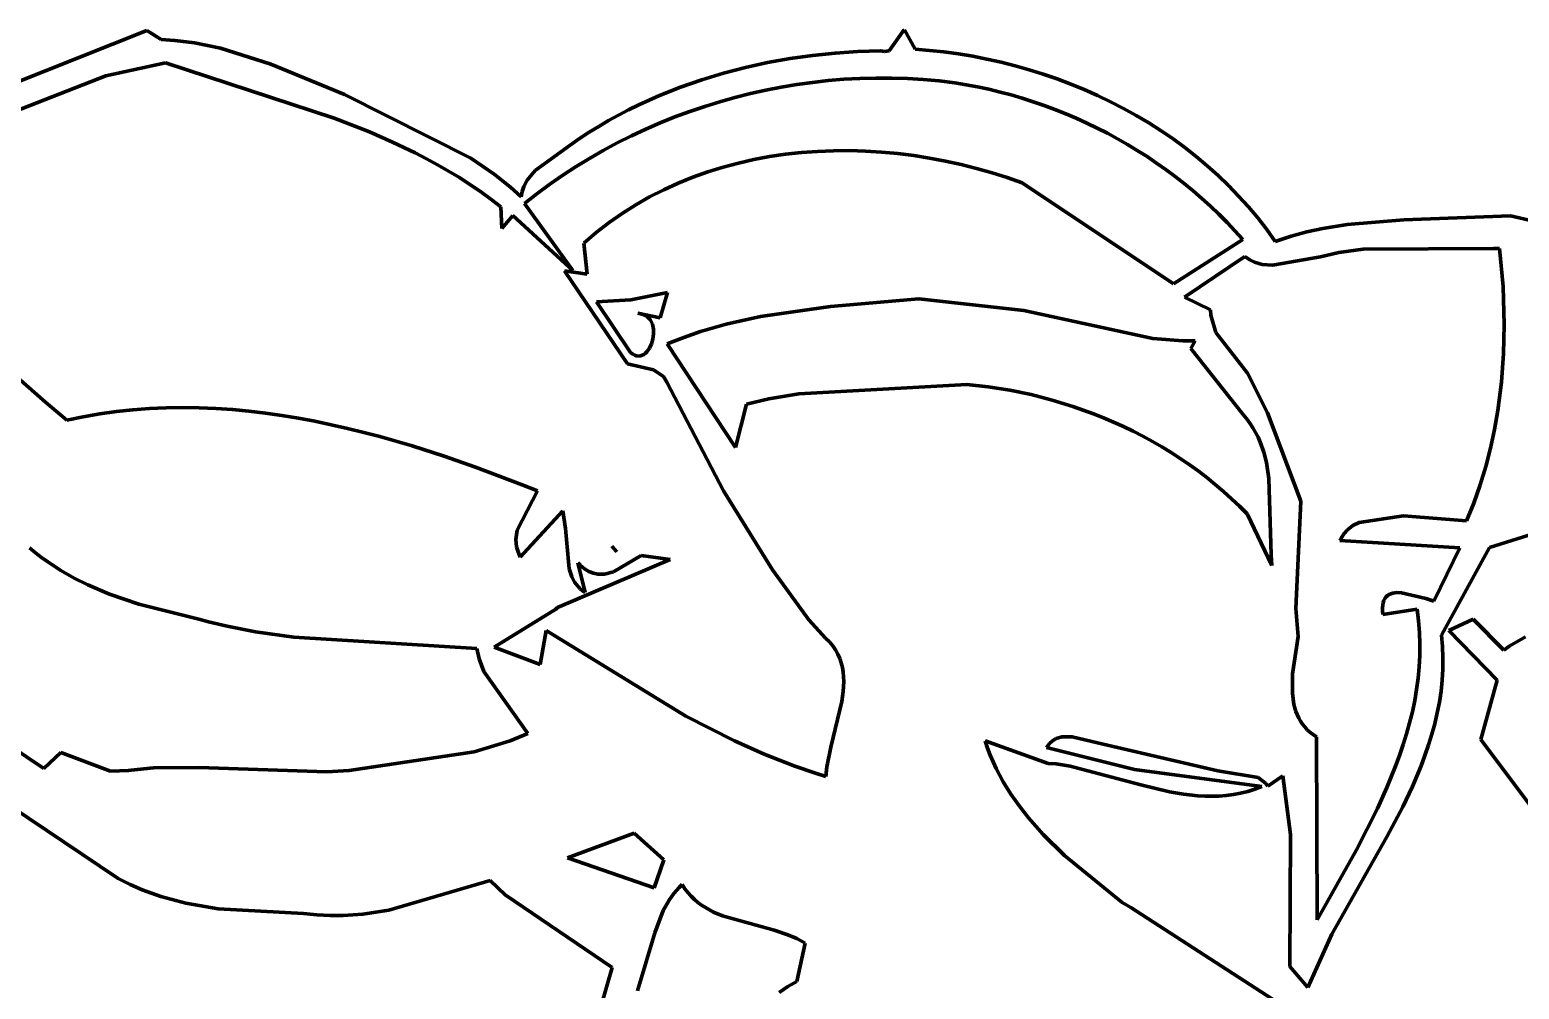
# Model space of a CAD drawing. Header units: millimetres. Extents: x 0 to 12.5, y 0 to 16.2.
# Drawn here: x 2.323 to 4.128, y 10.069 to 11.231 of the extents above; entities that cross this region are included whole.
import ezdxf

# ---------------------------------------------------------------- set-up
doc = ezdxf.new("R2010")
doc.units = ezdxf.units.MM
doc.layers.add('color#010101ff', color=7, linetype='CONTINUOUS', lineweight=100)
doc.layers.add('color#ffffffff', color=7, linetype='CONTINUOUS', lineweight=100)

msp = doc.modelspace()

# ---------------------------------------------------------------- linework, layer by layer
at = {"layer": 'color#010101ff'}
for p, q in [((2.3003, 11.165), (2.4647, 11.2302)), ((2.4647, 11.2302), (2.4822, 11.2193)), ((3.3645, 11.2059), (3.3812, 11.229)), ((3.3812, 11.229), (3.3829, 11.2312)), ((3.3829, 11.2312), (3.396, 11.2077)), ((2.4822, 11.2193), (2.4985, 11.2184)), ((2.4985, 11.2184), (2.5226, 11.2154)), ((2.5226, 11.2154), (2.554, 11.2089)), ((2.554, 11.2089), (2.6152, 11.1894)), ((3.2171, 11.1914), (3.2443, 11.1963)), ((3.2443, 11.1963), (3.2715, 11.2001)), ((3.2715, 11.2001), (3.2989, 11.2029)), ((3.2989, 11.2029), (3.3264, 11.2047)), ((3.3264, 11.2047), (3.3538, 11.2057)), ((3.3538, 11.2057), (3.359, 11.2048)), ((3.359, 11.2048), (3.3645, 11.2059)), ((3.396, 11.2077), (3.4135, 11.2063)), ((3.4135, 11.2063), (3.4309, 11.2044)), ((3.4309, 11.2044), (3.4483, 11.202)), ((3.4483, 11.202), (3.4657, 11.1991)), ((3.4657, 11.1991), (3.483, 11.1957)), ((3.483, 11.1957), (3.5002, 11.1919)), ((2.4152, 11.1755), (2.2846, 11.1246)), ((2.4874, 11.1911), (2.4152, 11.1755)), ((2.6917, 11.1241), (2.4874, 11.1911)), ((2.6152, 11.1894), (2.7045, 11.153)), ((3.1373, 11.1707), (3.1636, 11.1787)), ((3.1636, 11.1787), (3.1903, 11.1856)), ((3.1903, 11.1856), (3.2171, 11.1914)), ((3.5002, 11.1919), (3.5173, 11.1876)), ((3.5173, 11.1876), (3.5343, 11.1827)), ((3.5343, 11.1827), (3.5512, 11.1775)), ((3.5512, 11.1775), (3.5679, 11.1717)), ((3.0859, 11.1515), (3.1114, 11.1617)), ((3.1114, 11.1617), (3.1373, 11.1707)), ((3.2149, 11.1581), (3.1962, 11.154)), ((3.2337, 11.1618), (3.2149, 11.1581)), ((3.2526, 11.1649), (3.2337, 11.1618)), ((3.2716, 11.1675), (3.2526, 11.1649)), ((3.2906, 11.1696), (3.2716, 11.1675)), ((3.3097, 11.1712), (3.2906, 11.1696)), ((3.3289, 11.1722), (3.3097, 11.1712)), ((3.3481, 11.1727), (3.3289, 11.1722)), ((3.3673, 11.1727), (3.3481, 11.1727)), ((3.3865, 11.1721), (3.3673, 11.1727)), ((3.4057, 11.171), (3.3865, 11.1721)), ((3.4249, 11.1693), (3.4057, 11.171)), ((3.444, 11.1671), (3.4249, 11.1693)), ((3.4578, 11.1647), (3.444, 11.1671)), ((3.4716, 11.1621), (3.4578, 11.1647)), ((3.4853, 11.1591), (3.4716, 11.1621)), ((3.4989, 11.1558), (3.4853, 11.1591)), ((3.5679, 11.1717), (3.5845, 11.1655)), ((3.5845, 11.1655), (3.6008, 11.1588)), ((3.6008, 11.1588), (3.617, 11.1516)), ((2.7045, 11.153), (2.8573, 11.0755)), ((3.0486, 11.1342), (3.0609, 11.1402)), ((3.0609, 11.1402), (3.0859, 11.1515)), ((3.1409, 11.1384), (3.1227, 11.1323)), ((3.1592, 11.1441), (3.1409, 11.1384)), ((3.1776, 11.1493), (3.1592, 11.1441)), ((3.1962, 11.154), (3.1776, 11.1493)), ((3.5124, 11.1522), (3.4989, 11.1558)), ((3.5258, 11.1483), (3.5124, 11.1522)), ((3.5391, 11.144), (3.5258, 11.1483)), ((3.5523, 11.1395), (3.5391, 11.144)), ((3.5654, 11.1346), (3.5523, 11.1395)), ((3.617, 11.1516), (3.6329, 11.144)), ((3.6329, 11.144), (3.6486, 11.1359)), ((2.7345, 11.1074), (2.6917, 11.1241)), ((3.0125, 11.1142), (3.0244, 11.1212)), ((3.0244, 11.1212), (3.0364, 11.1278)), ((3.0364, 11.1278), (3.0486, 11.1342)), ((3.1048, 11.1256), (3.087, 11.1184)), ((3.1227, 11.1323), (3.1048, 11.1256)), ((3.5784, 11.1295), (3.5654, 11.1346)), ((3.5912, 11.124), (3.5784, 11.1295)), ((3.604, 11.1182), (3.5912, 11.124)), ((3.6486, 11.1359), (3.664, 11.1273)), ((3.664, 11.1273), (3.6791, 11.1183)), ((2.7626, 11.0951), (2.7345, 11.1074)), ((2.9892, 11.0994), (3.0007, 11.107)), ((3.0007, 11.107), (3.0125, 11.1142)), ((3.0521, 11.1027), (3.0349, 11.0941)), ((3.0694, 11.1108), (3.0521, 11.1027)), ((3.087, 11.1184), (3.0694, 11.1108)), ((3.6165, 11.1122), (3.604, 11.1182)), ((3.6289, 11.1058), (3.6165, 11.1122)), ((3.6412, 11.0992), (3.6289, 11.1058)), ((3.6791, 11.1183), (3.694, 11.1088)), ((3.694, 11.1088), (3.7085, 11.0989)), ((2.7901, 11.082), (2.7626, 11.0951)), ((2.9354, 11.0606), (2.9778, 11.0916)), ((2.9778, 11.0916), (2.9892, 11.0994)), ((3.018, 11.085), (3.0014, 11.0754)), ((3.0349, 11.0941), (3.018, 11.085)), ((3.2774, 11.0839), (3.2969, 11.0847)), ((3.2969, 11.0847), (3.3164, 11.0848)), ((3.3164, 11.0848), (3.3359, 11.0842)), ((3.3359, 11.0842), (3.3553, 11.083)), ((3.6533, 11.0923), (3.6412, 11.0992)), ((3.6652, 11.0851), (3.6533, 11.0923)), ((3.677, 11.0776), (3.6652, 11.0851)), ((3.7085, 11.0989), (3.7227, 11.0885)), ((3.7227, 11.0885), (3.7366, 11.0777)), ((2.8037, 11.075), (2.7901, 11.082)), ((2.8171, 11.0677), (2.8037, 11.075)), ((2.8304, 11.0601), (2.8171, 11.0677)), ((2.8573, 11.0755), (2.8856, 11.0564)), ((3.0014, 11.0754), (2.985, 11.0654)), ((3.1632, 11.0649), (3.1818, 11.0698)), ((3.1818, 11.0698), (3.2006, 11.074)), ((3.2006, 11.074), (3.2196, 11.0775)), ((3.2196, 11.0775), (3.2388, 11.0804)), ((3.2388, 11.0804), (3.2581, 11.0825)), ((3.2581, 11.0825), (3.2774, 11.0839)), ((3.3553, 11.083), (3.3748, 11.0812)), ((3.3748, 11.0812), (3.3942, 11.0788)), ((3.3942, 11.0788), (3.4135, 11.0758)), ((3.4135, 11.0758), (3.4326, 11.0722)), ((3.4326, 11.0722), (3.4516, 11.068)), ((3.4516, 11.068), (3.4704, 11.0632)), ((3.6886, 11.0698), (3.677, 11.0776)), ((3.7, 11.0617), (3.6886, 11.0698)), ((3.7366, 11.0777), (3.75, 11.0664)), ((3.75, 11.0664), (3.7631, 11.0547)), ((2.8435, 11.0521), (2.8304, 11.0601)), ((2.8564, 11.0439), (2.8435, 11.0521)), ((2.8856, 11.0564), (2.9057, 11.0404)), ((2.9216, 11.0412), (2.9257, 11.0492)), ((2.9257, 11.0492), (2.9354, 11.0606)), ((2.9689, 11.0549), (2.9531, 11.044)), ((2.985, 11.0654), (2.9689, 11.0549)), ((3.1088, 11.0455), (3.1267, 11.0527)), ((3.1267, 11.0527), (3.1448, 11.0592)), ((3.1448, 11.0592), (3.1632, 11.0649)), ((3.4704, 11.0632), (3.4891, 11.0579)), ((3.4891, 11.0579), (3.5074, 11.0521)), ((3.5074, 11.0521), (3.5256, 11.0457)), ((3.7112, 11.0534), (3.7, 11.0617)), ((3.7222, 11.0448), (3.7112, 11.0534)), ((3.7631, 11.0547), (3.7758, 11.0425)), ((2.8691, 11.0352), (2.8564, 11.0439)), ((2.8816, 11.0262), (2.8691, 11.0352)), ((2.9057, 11.0404), (2.9185, 11.0288)), ((2.9185, 11.0288), (2.9197, 11.0353)), ((2.9197, 11.0353), (2.9216, 11.0412)), ((2.9376, 11.0326), (2.9224, 11.0207)), ((2.9531, 11.044), (2.9376, 11.0326)), ((3.0741, 11.0288), (3.0913, 11.0375)), ((3.0913, 11.0375), (3.1088, 11.0455)), ((3.5256, 11.0457), (3.7089, 10.9233)), ((3.733, 11.0359), (3.7222, 11.0448)), ((3.7435, 11.0268), (3.733, 11.0359)), ((3.7758, 11.0425), (3.788, 11.0298)), ((2.8939, 11.0168), (2.8816, 11.0262)), ((2.895, 10.9903), (2.8939, 11.0168)), ((2.9224, 11.0207), (2.981, 10.9395)), ((3.0409, 11.0088), (3.0573, 11.0192)), ((3.0573, 11.0192), (3.0741, 11.0288)), ((3.7539, 11.0174), (3.7435, 11.0268)), ((3.764, 11.0077), (3.7539, 11.0174)), ((3.788, 11.0298), (3.7998, 11.0168)), ((3.7998, 11.0168), (3.8112, 11.0033)), ((2.9083, 11.0061), (2.895, 10.9903)), ((2.981, 10.9395), (2.9083, 11.0061)), ((3.0094, 10.9856), (3.0249, 10.9977)), ((3.0249, 10.9977), (3.0409, 11.0088)), ((3.774, 10.9978), (3.764, 11.0077)), ((3.7836, 10.9876), (3.774, 10.9978)), ((3.8112, 11.0033), (3.8221, 10.9893)), ((3.8902, 10.9905), (3.9194, 10.9953)), ((3.9194, 10.9953), (3.9884, 11.0011)), ((3.9884, 11.0011), (4.1174, 11.0059)), ((4.1174, 11.0059), (4.3706, 10.9475)), ((2.9944, 10.9728), (3.0094, 10.9856)), ((3.7089, 10.9233), (3.793, 10.9772)), ((3.793, 10.9772), (3.7836, 10.9876)), ((3.8221, 10.9893), (3.8324, 10.9749)), ((3.8324, 10.9749), (3.8515, 10.9812)), ((3.8515, 10.9812), (3.8708, 10.9863)), ((3.8708, 10.9863), (3.8902, 10.9905)), ((2.9985, 10.935), (2.9944, 10.9728)), ((3.9094, 10.9613), (3.8874, 10.9563)), ((3.9391, 10.9655), (3.9094, 10.9613)), ((4.0968, 10.9662), (3.9391, 10.9655)), ((4.1043, 10.9664), (4.0968, 10.9662)), ((4.1085, 10.9203), (4.1043, 10.9664)), ((3.7957, 10.9566), (3.7226, 10.9073)), ((3.8014, 10.9527), (3.7957, 10.9566)), ((3.8074, 10.9498), (3.8014, 10.9527)), ((3.8166, 10.947), (3.8074, 10.9498)), ((3.8292, 10.9459), (3.8166, 10.947)), ((3.8874, 10.9563), (3.8292, 10.9459)), ((3.0473, 10.8265), (2.9708, 10.9391)), ((2.9708, 10.9391), (2.9985, 10.935)), ((3.0512, 10.9041), (3.0099, 10.9016)), ((3.0958, 10.913), (3.0512, 10.9041)), ((3.0868, 10.8821), (3.0958, 10.913)), ((3.4004, 10.9051), (3.2935, 10.896)), ((3.5275, 10.8911), (3.4004, 10.9051)), ((3.7226, 10.9073), (3.7539, 10.8918)), ((4.11, 10.8739), (4.1085, 10.9203)), ((3.0099, 10.9016), (3.0511, 10.8401)), ((3.0632, 10.8872), (3.0597, 10.8877)), ((3.0597, 10.8877), (3.0868, 10.8821)), ((3.0663, 10.8864), (3.0632, 10.8872)), ((3.069, 10.8851), (3.0663, 10.8864)), ((3.2935, 10.896), (3.2086, 10.8838)), ((3.6842, 10.8573), (3.5275, 10.8911)), ((3.7539, 10.8918), (3.7545, 10.8853)), ((3.0714, 10.8835), (3.069, 10.8851)), ((3.0734, 10.8816), (3.0714, 10.8835)), ((3.0751, 10.8794), (3.0734, 10.8816)), ((3.0765, 10.877), (3.0751, 10.8794)), ((3.0776, 10.8744), (3.0765, 10.877)), ((3.0788, 10.8687), (3.0776, 10.8744)), ((3.079, 10.8627), (3.0788, 10.8687)), ((3.1668, 10.8745), (3.1359, 10.8656)), ((3.2086, 10.8838), (3.1668, 10.8745)), ((3.7545, 10.8853), (3.7604, 10.8643)), ((4.1092, 10.839), (4.11, 10.8739)), ((2.2456, 10.8647), (2.342, 10.7799)), ((3.074, 10.8456), (3.0764, 10.8508)), ((3.0764, 10.8508), (3.0781, 10.8566)), ((3.0781, 10.8566), (3.079, 10.8627)), ((3.1155, 10.8586), (3.0953, 10.8507)), ((3.0953, 10.8507), (3.1783, 10.7253)), ((3.1359, 10.8656), (3.1155, 10.8586)), ((3.7205, 10.8544), (3.6842, 10.8573)), ((3.7352, 10.8544), (3.7205, 10.8544)), ((3.7299, 10.845), (3.7352, 10.8544)), ((3.7604, 10.8643), (3.7986, 10.8154)), ((3.0511, 10.8401), (3.0536, 10.8382)), ((3.0536, 10.8382), (3.056, 10.8369)), ((3.056, 10.8369), (3.0584, 10.8362)), ((3.0584, 10.8362), (3.0607, 10.836)), ((3.0607, 10.836), (3.0629, 10.8362)), ((3.0629, 10.8362), (3.0651, 10.8369)), ((3.0651, 10.8369), (3.0671, 10.838)), ((3.0671, 10.838), (3.069, 10.8394)), ((3.069, 10.8394), (3.0708, 10.8412)), ((3.0708, 10.8412), (3.074, 10.8456)), ((3.7932, 10.7656), (3.7299, 10.845)), ((4.1067, 10.8043), (4.1092, 10.839)), ((3.0788, 10.8191), (3.0473, 10.8265)), ((3.0909, 10.811), (3.0788, 10.8191)), ((3.7986, 10.8154), (3.823, 10.767)), ((3.095, 10.8043), (3.0909, 10.811)), ((3.1638, 10.6728), (3.095, 10.8043)), ((3.2551, 10.7902), (3.4585, 10.8015)), ((3.4585, 10.8015), (3.4846, 10.7986)), ((3.4846, 10.7986), (3.5106, 10.7945)), ((4.1023, 10.7698), (4.1067, 10.8043)), ((2.342, 10.7799), (2.3677, 10.7583)), ((3.1783, 10.7253), (3.1914, 10.7777)), ((3.1914, 10.7777), (3.2186, 10.7841)), ((3.2186, 10.7841), (3.2551, 10.7902)), ((3.5106, 10.7945), (3.5364, 10.7892)), ((3.5364, 10.7892), (3.562, 10.7826)), ((3.562, 10.7826), (3.5872, 10.7749)), ((2.3677, 10.7583), (2.3877, 10.7625)), ((2.3877, 10.7625), (2.4077, 10.766)), ((2.4077, 10.766), (2.4278, 10.7688)), ((2.4278, 10.7688), (2.4478, 10.7709)), ((2.4478, 10.7709), (2.4679, 10.7724)), ((2.4679, 10.7724), (2.488, 10.7733)), ((2.488, 10.7733), (2.5081, 10.7736)), ((2.5081, 10.7736), (2.5282, 10.7733)), ((2.5282, 10.7733), (2.5483, 10.7724)), ((2.5483, 10.7724), (2.5684, 10.771)), ((2.5684, 10.771), (2.5884, 10.7692)), ((2.5884, 10.7692), (2.6084, 10.7668)), ((2.6084, 10.7668), (2.6284, 10.7639)), ((2.6284, 10.7639), (2.6484, 10.7607)), ((2.6484, 10.7607), (2.6683, 10.7569)), ((3.5872, 10.7749), (3.612, 10.766)), ((3.612, 10.766), (3.6243, 10.7612)), ((3.6243, 10.7612), (3.6364, 10.756)), ((3.7976, 10.7602), (3.7932, 10.7656)), ((3.8017, 10.7547), (3.7976, 10.7602)), ((3.823, 10.767), (3.8633, 10.66)), ((4.0983, 10.747), (4.1023, 10.7698)), ((2.6683, 10.7569), (2.6881, 10.7528)), ((2.6881, 10.7528), (2.7079, 10.7483)), ((2.7079, 10.7483), (2.7276, 10.7435)), ((2.7276, 10.7435), (2.7472, 10.7383)), ((3.6364, 10.756), (3.6484, 10.7505)), ((3.6484, 10.7505), (3.6603, 10.7448)), ((3.6603, 10.7448), (3.672, 10.7388)), ((3.8053, 10.749), (3.8017, 10.7547)), ((3.8086, 10.7433), (3.8053, 10.749)), ((3.8115, 10.7375), (3.8086, 10.7433)), ((4.0934, 10.7244), (4.0983, 10.747)), ((2.7472, 10.7383), (2.7863, 10.727)), ((2.7863, 10.727), (2.825, 10.7146)), ((3.672, 10.7388), (3.6836, 10.7324)), ((3.6836, 10.7324), (3.695, 10.7259)), ((3.695, 10.7259), (3.7062, 10.719)), ((3.8141, 10.7315), (3.8115, 10.7375)), ((3.8184, 10.7194), (3.8141, 10.7315)), ((4.0875, 10.702), (4.0934, 10.7244)), ((2.825, 10.7146), (2.8632, 10.7013)), ((3.7062, 10.719), (3.7173, 10.7118)), ((3.7173, 10.7118), (3.7281, 10.7044)), ((3.8216, 10.7069), (3.8184, 10.7194)), ((3.8247, 10.6877), (3.8216, 10.7069)), ((2.8632, 10.7013), (2.9198, 10.6799)), ((3.7281, 10.7044), (3.7388, 10.6967)), ((3.7388, 10.6967), (3.7493, 10.6887)), ((3.7493, 10.6887), (3.7596, 10.6804)), ((3.8273, 10.5952), (3.8247, 10.6877)), ((4.0808, 10.6798), (4.0875, 10.702)), ((2.9383, 10.6726), (2.9135, 10.625)), ((2.9198, 10.6799), (2.9383, 10.6726)), ((3.2231, 10.5771), (3.1638, 10.6728)), ((3.7596, 10.6804), (3.7696, 10.6719)), ((3.7696, 10.6719), (3.7795, 10.6631)), ((4.073, 10.6579), (4.0808, 10.6798)), ((3.7795, 10.6631), (3.789, 10.6541)), ((3.789, 10.6541), (3.7984, 10.6447)), ((3.8633, 10.66), (3.8572, 10.5301)), ((4.0642, 10.6364), (4.073, 10.6579)), ((4.248, 10.6525), (4.0922, 10.6042)), ((2.9171, 10.5924), (2.9691, 10.6483)), ((2.9691, 10.6483), (2.9723, 10.627)), ((3.7984, 10.6447), (3.8281, 10.5822)), ((3.9266, 10.6305), (3.9343, 10.6343)), ((3.9343, 10.6343), (3.9878, 10.6422)), ((3.9878, 10.6422), (4.0642, 10.6364)), ((2.9135, 10.625), (2.9121, 10.6136)), ((2.9723, 10.627), (2.9765, 10.5783)), ((3.9108, 10.6123), (3.9123, 10.6154)), ((3.9123, 10.6154), (3.9158, 10.6208)), ((3.9158, 10.6208), (3.9198, 10.6253)), ((3.9198, 10.6253), (3.9266, 10.6305)), ((2.3298, 10.5977), (2.3227, 10.6037)), ((2.3372, 10.592), (2.3298, 10.5977)), ((2.9121, 10.6136), (2.9129, 10.6047)), ((2.9129, 10.6047), (2.9146, 10.5986)), ((2.9146, 10.5986), (2.9171, 10.5924)), ((3.0282, 10.6058), (3.0343, 10.5988)), ((3.0305, 10.6031), (3.0282, 10.6058)), ((3.0343, 10.5988), (3.0305, 10.6031)), ((4.056, 10.6037), (3.9108, 10.6123)), ((4.0247, 10.5391), (4.056, 10.6037)), ((4.0922, 10.6042), (4.034, 10.4978)), ((2.3447, 10.5865), (2.3372, 10.592)), ((2.3603, 10.5763), (2.3447, 10.5865)), ((3.099, 10.5894), (2.9624, 10.5315)), ((2.996, 10.5494), (2.9872, 10.5854)), ((2.9872, 10.5854), (2.9899, 10.5826)), ((2.9899, 10.5826), (2.9926, 10.5802)), ((2.9926, 10.5802), (2.9952, 10.5781)), ((3.0304, 10.5745), (3.0639, 10.5945)), ((3.0639, 10.5945), (3.099, 10.5894)), ((3.8281, 10.5822), (3.8273, 10.5952)), ((2.3765, 10.567), (2.3603, 10.5763)), ((2.3933, 10.5587), (2.3765, 10.567)), ((2.9765, 10.5783), (2.98, 10.5683)), ((2.98, 10.5683), (2.9832, 10.5621)), ((2.9832, 10.5621), (2.9875, 10.5566)), ((2.9952, 10.5781), (3.0006, 10.5749)), ((3.0006, 10.5749), (3.0061, 10.5728)), ((3.0061, 10.5728), (3.0115, 10.5717)), ((3.0115, 10.5717), (3.0196, 10.5718)), ((3.0196, 10.5718), (3.0304, 10.5745)), ((3.267, 10.5164), (3.2231, 10.5771)), ((2.4193, 10.5476), (2.3933, 10.5587)), ((2.455, 10.5353), (2.4193, 10.5476)), ((2.9875, 10.5566), (2.99, 10.554)), ((2.99, 10.554), (2.9929, 10.5516)), ((2.9929, 10.5516), (2.996, 10.5494)), ((3.9654, 10.5422), (3.9668, 10.5441)), ((3.9668, 10.5441), (3.9685, 10.5457)), ((3.9685, 10.5457), (3.9704, 10.547)), ((3.9704, 10.547), (3.9725, 10.5479)), ((3.9725, 10.5479), (3.9748, 10.5487)), ((3.9748, 10.5487), (3.9798, 10.5494)), ((3.9798, 10.5494), (3.9853, 10.5493)), ((3.9853, 10.5493), (4.0149, 10.5422)), ((2.5279, 10.5173), (2.455, 10.5353)), ((2.9603, 10.5295), (2.8859, 10.4831)), ((2.9624, 10.5315), (2.9603, 10.5295)), ((3.8572, 10.5301), (3.8602, 10.4962)), ((3.9624, 10.5308), (3.9627, 10.5343)), ((3.9624, 10.527), (3.9624, 10.5308)), ((3.9628, 10.5227), (3.9624, 10.527)), ((3.9627, 10.5343), (3.9633, 10.5373)), ((4.0043, 10.5294), (3.9628, 10.5227)), ((3.9633, 10.5373), (3.9642, 10.5399)), ((3.9642, 10.5399), (3.9654, 10.5422)), ((4.0061, 10.5152), (4.0043, 10.5294)), ((4.0149, 10.5422), (4.0247, 10.5391)), ((2.5393, 10.5141), (2.5279, 10.5173)), ((2.562, 10.5086), (2.5393, 10.5141)), ((2.5964, 10.5018), (2.562, 10.5086)), ((3.2874, 10.4943), (3.267, 10.5164)), ((4.0072, 10.5011), (4.0061, 10.5152)), ((4.0428, 10.5036), (4.0723, 10.5174)), ((4.0723, 10.5174), (4.1093, 10.4797)), ((2.6427, 10.4952), (2.5964, 10.5018)), ((2.8646, 10.4818), (2.6427, 10.4952)), ((2.9413, 10.4622), (2.9486, 10.5035)), ((2.9486, 10.5035), (3.1179, 10.3997)), ((3.292, 10.4897), (3.2874, 10.4943)), ((3.296, 10.4849), (3.292, 10.4897)), ((3.8602, 10.4962), (3.8535, 10.4509)), ((4.0077, 10.4871), (4.0072, 10.5011)), ((4.034, 10.4978), (4.0352, 10.4839)), ((4.1012, 10.4433), (4.0428, 10.5036)), ((4.1167, 10.4849), (4.1359, 10.4957)), ((2.8674, 10.4692), (2.8646, 10.4818)), ((2.8859, 10.4831), (2.9413, 10.4622)), ((3.2994, 10.4799), (3.296, 10.4849)), ((3.3023, 10.4748), (3.2994, 10.4799)), ((3.3046, 10.4695), (3.3023, 10.4748)), ((4.0068, 10.4594), (4.0075, 10.4732)), ((4.0075, 10.4732), (4.0077, 10.4871)), ((4.0352, 10.4839), (4.0357, 10.4702)), ((4.1093, 10.4797), (4.1167, 10.4849)), ((2.8731, 10.4536), (2.8674, 10.4692)), ((2.9264, 10.3786), (2.8731, 10.4536)), ((3.3064, 10.4641), (3.3046, 10.4695)), ((3.3078, 10.4586), (3.3064, 10.4641)), ((3.3087, 10.453), (3.3078, 10.4586)), ((3.3092, 10.4473), (3.3087, 10.453)), ((4.0055, 10.4456), (4.0068, 10.4594)), ((4.0355, 10.4567), (4.0347, 10.4432)), ((4.0357, 10.4702), (4.0355, 10.4567)), ((2.1798, 10.4434), (2.3399, 10.3364)), ((3.3088, 10.4296), (3.3094, 10.4415)), ((3.3094, 10.4415), (3.3092, 10.4473)), ((3.8535, 10.4509), (3.8533, 10.4274)), ((4.0037, 10.432), (4.0055, 10.4456)), ((4.0347, 10.4432), (4.0333, 10.4299)), ((4.0814, 10.3714), (4.1012, 10.4433)), ((3.2938, 10.3621), (3.3072, 10.4175)), ((3.3072, 10.4175), (3.3088, 10.4296)), ((3.8533, 10.4274), (3.8551, 10.4139)), ((3.9986, 10.405), (4.0014, 10.4185)), ((4.0014, 10.4185), (4.0037, 10.432)), ((4.0313, 10.4167), (4.0287, 10.4036)), ((4.0333, 10.4299), (4.0313, 10.4167)), ((3.1179, 10.3997), (3.1768, 10.3698)), ((3.8551, 10.4139), (3.8575, 10.4054)), ((3.8575, 10.4054), (3.8609, 10.3974)), ((3.9953, 10.3917), (3.9986, 10.405)), ((4.0287, 10.4036), (4.0257, 10.3906)), ((3.8609, 10.3974), (3.863, 10.3936)), ((3.863, 10.3936), (3.8654, 10.39)), ((3.8654, 10.39), (3.8681, 10.3866)), ((3.8681, 10.3866), (3.8711, 10.3833)), ((3.8711, 10.3833), (3.8745, 10.3803)), ((3.8745, 10.3803), (3.8783, 10.3774)), ((3.9916, 10.3784), (3.9953, 10.3917)), ((4.0257, 10.3906), (4.0222, 10.3777)), ((2.4301, 10.203), (2.1925, 10.3624)), ((2.8614, 10.3563), (2.9051, 10.3699)), ((2.9051, 10.3699), (2.9264, 10.3786)), ((3.1768, 10.3698), (3.213, 10.3538)), ((3.2889, 10.3382), (3.2938, 10.3621)), ((3.5573, 10.3425), (3.4808, 10.3697)), ((3.4808, 10.3697), (3.4838, 10.3611)), ((3.5586, 10.3665), (3.555, 10.3619)), ((3.5626, 10.37), (3.5586, 10.3665)), ((3.5668, 10.3725), (3.5626, 10.37)), ((3.5737, 10.3747), (3.5668, 10.3725)), ((3.5861, 10.3748), (3.5737, 10.3747)), ((3.624, 10.3656), (3.5861, 10.3748)), ((3.763, 10.3335), (3.624, 10.3656)), ((3.8783, 10.3774), (3.8824, 10.3748)), ((3.8824, 10.3748), (3.8834, 10.1531)), ((3.9831, 10.3521), (3.9875, 10.3652)), ((3.9875, 10.3652), (3.9916, 10.3784)), ((4.0182, 10.3649), (4.0138, 10.3522)), ((4.0222, 10.3777), (4.0182, 10.3649)), ((4.1698, 10.2539), (4.0814, 10.3714)), ((2.3399, 10.3364), (2.3605, 10.3556)), ((2.3605, 10.3556), (2.4208, 10.3329)), ((2.7101, 10.3338), (2.8614, 10.3563)), ((3.213, 10.3538), (3.25, 10.3393)), ((3.4838, 10.3611), (3.487, 10.3526)), ((3.487, 10.3526), (3.4905, 10.3443)), ((3.4905, 10.3443), (3.4943, 10.3361)), ((3.555, 10.3619), (3.6617, 10.3349)), ((3.9783, 10.3391), (3.9831, 10.3521)), ((4.0138, 10.3522), (4.0091, 10.3396)), ((2.4208, 10.3329), (2.4425, 10.3337)), ((2.4425, 10.3337), (2.4456, 10.3343)), ((2.4456, 10.3343), (2.473, 10.3369)), ((2.473, 10.3369), (2.5277, 10.3376)), ((2.5277, 10.3376), (2.6827, 10.3321)), ((2.6827, 10.3321), (2.7101, 10.3338)), ((3.25, 10.3393), (3.2751, 10.3307)), ((3.2751, 10.3307), (3.2878, 10.3267)), ((3.2878, 10.3267), (3.2889, 10.3382)), ((3.4943, 10.3361), (3.5027, 10.3203)), ((3.5669, 10.3421), (3.5573, 10.3425)), ((3.5839, 10.3392), (3.5669, 10.3421)), ((3.6696, 10.3165), (3.5839, 10.3392)), ((3.6617, 10.3349), (3.8161, 10.3143)), ((3.8115, 10.3253), (3.763, 10.3335)), ((3.8416, 10.3276), (3.8236, 10.3147)), ((3.8509, 10.2562), (3.8416, 10.3276)), ((3.9678, 10.3133), (3.9783, 10.3391)), ((4.004, 10.3271), (3.9986, 10.3146)), ((4.0091, 10.3396), (4.004, 10.3271)), ((3.5027, 10.3203), (3.5121, 10.3051)), ((3.7041, 10.3082), (3.6696, 10.3165)), ((3.7214, 10.3052), (3.7041, 10.3082)), ((3.799, 10.3084), (3.7904, 10.3063)), ((3.8076, 10.3111), (3.799, 10.3084)), ((3.8161, 10.3143), (3.8076, 10.3111)), ((3.8205, 10.3185), (3.8115, 10.3253)), ((3.8236, 10.3147), (3.8205, 10.3185)), ((3.9562, 10.2879), (3.9678, 10.3133)), ((3.9986, 10.3146), (3.9869, 10.29)), ((3.5121, 10.3051), (3.5224, 10.2905)), ((3.5224, 10.2905), (3.5334, 10.2764)), ((3.7386, 10.3032), (3.7214, 10.3052)), ((3.7473, 10.3028), (3.7386, 10.3032)), ((3.7559, 10.3026), (3.7473, 10.3028)), ((3.7645, 10.3029), (3.7559, 10.3026)), ((3.7731, 10.3036), (3.7645, 10.3029)), ((3.7818, 10.3047), (3.7731, 10.3036)), ((3.7904, 10.3063), (3.7818, 10.3047)), ((3.9869, 10.29), (3.9678, 10.2536)), ((3.5334, 10.2764), (3.5513, 10.2562)), ((3.9308, 10.2379), (3.9562, 10.2879)), ((3.0555, 10.2581), (2.9746, 10.2282)), ((3.0915, 10.2256), (3.0555, 10.2581)), ((3.5513, 10.2562), (3.577, 10.2309)), ((3.8501, 10.0963), (3.8509, 10.2562)), ((3.8834, 10.1531), (3.9308, 10.2379)), ((3.9678, 10.2536), (3.901, 10.1356)), ((2.9746, 10.2282), (3.0796, 10.1917)), ((3.0796, 10.1917), (3.0915, 10.2256)), ((3.577, 10.2309), (3.6467, 10.1741)), ((2.4444, 10.1958), (2.4301, 10.203)), ((2.8808, 10.2007), (2.758, 10.1648)), ((2.8989, 10.1832), (2.8808, 10.2007)), ((2.4591, 10.1894), (2.4444, 10.1958)), ((2.4815, 10.1814), (2.4591, 10.1894)), ((3.0289, 10.0952), (2.8989, 10.1832)), ((3.1033, 10.1848), (3.0977, 10.1769)), ((3.11, 10.1922), (3.1033, 10.1848)), ((3.1137, 10.1958), (3.11, 10.1922)), ((3.117, 10.1906), (3.1137, 10.1958)), ((3.1205, 10.1859), (3.117, 10.1906)), ((3.1243, 10.1816), (3.1205, 10.1859)), ((3.1284, 10.1776), (3.1243, 10.1816)), ((2.5121, 10.1732), (2.4815, 10.1814)), ((2.5513, 10.1663), (2.5121, 10.1732)), ((2.6547, 10.1607), (2.5513, 10.1663)), ((2.758, 10.1648), (2.7265, 10.16)), ((3.0906, 10.1644), (3.0806, 10.1373)), ((3.0977, 10.1769), (3.0906, 10.1644)), ((3.1326, 10.174), (3.1284, 10.1776)), ((3.1371, 10.1707), (3.1326, 10.174)), ((3.1418, 10.1677), (3.1371, 10.1707)), ((3.1517, 10.1624), (3.1418, 10.1677)), ((3.6467, 10.1741), (3.6572, 10.1681)), ((3.6572, 10.1681), (3.829, 10.0567)), ((2.6708, 10.1589), (2.6547, 10.1607)), ((2.6868, 10.1581), (2.6708, 10.1589)), ((2.7027, 10.1583), (2.6868, 10.1581)), ((2.7265, 10.16), (2.7027, 10.1583)), ((3.1623, 10.158), (3.1517, 10.1624)), ((3.2251, 10.1405), (3.1623, 10.158)), ((3.0806, 10.1373), (3.0593, 10.067)), ((3.2418, 10.1349), (3.2251, 10.1405)), ((3.2525, 10.1303), (3.2418, 10.1349)), ((3.2626, 10.1248), (3.2525, 10.1303)), ((3.901, 10.1356), (3.8717, 10.0708)), ((3.2526, 10.0784), (3.2626, 10.1248)), ((2.9664, 9.8825), (3.0289, 10.0952)), ((3.8717, 10.0708), (3.8501, 10.0963)), ((3.2416, 10.072), (3.2526, 10.0784)), ((3.2313, 10.0648), (3.2416, 10.072))]:
    msp.add_line(p, q, dxfattribs=at)
at = {"layer": 'color#ffffffff'}
for p, q in [((2.4647, 11.2302), (2.3003, 11.165)), ((2.4822, 11.2193), (2.4647, 11.2302)), ((3.3812, 11.229), (3.3645, 11.2059)), ((3.3829, 11.2312), (3.3812, 11.229)), ((3.396, 11.2077), (3.3829, 11.2312)), ((2.4985, 11.2184), (2.4822, 11.2193)), ((2.5226, 11.2154), (2.4985, 11.2184)), ((2.554, 11.2089), (2.5226, 11.2154)), ((2.6152, 11.1894), (2.554, 11.2089)), ((3.2443, 11.1963), (3.2171, 11.1914)), ((3.2715, 11.2001), (3.2443, 11.1963)), ((3.2989, 11.2029), (3.2715, 11.2001)), ((3.3264, 11.2047), (3.2989, 11.2029)), ((3.3538, 11.2057), (3.3264, 11.2047)), ((3.359, 11.2048), (3.3538, 11.2057)), ((3.3645, 11.2059), (3.359, 11.2048)), ((3.4135, 11.2063), (3.396, 11.2077)), ((3.4309, 11.2044), (3.4135, 11.2063)), ((3.4483, 11.202), (3.4309, 11.2044)), ((3.4657, 11.1991), (3.4483, 11.202)), ((3.483, 11.1957), (3.4657, 11.1991)), ((3.5002, 11.1919), (3.483, 11.1957)), ((2.2846, 11.1246), (2.4152, 11.1755)), ((2.4152, 11.1755), (2.4874, 11.1911)), ((2.4874, 11.1911), (2.6917, 11.1241)), ((2.7045, 11.153), (2.6152, 11.1894)), ((3.1636, 11.1787), (3.1373, 11.1707)), ((3.1903, 11.1856), (3.1636, 11.1787)), ((3.2171, 11.1914), (3.1903, 11.1856)), ((3.5173, 11.1876), (3.5002, 11.1919)), ((3.5343, 11.1827), (3.5173, 11.1876)), ((3.5512, 11.1775), (3.5343, 11.1827)), ((3.5679, 11.1717), (3.5512, 11.1775)), ((3.1114, 11.1617), (3.0859, 11.1515)), ((3.1373, 11.1707), (3.1114, 11.1617)), ((3.1962, 11.154), (3.2149, 11.1581)), ((3.2149, 11.1581), (3.2337, 11.1618)), ((3.2337, 11.1618), (3.2526, 11.1649)), ((3.2526, 11.1649), (3.2716, 11.1675)), ((3.2716, 11.1675), (3.2906, 11.1696)), ((3.2906, 11.1696), (3.3097, 11.1712)), ((3.3097, 11.1712), (3.3289, 11.1722)), ((3.3289, 11.1722), (3.3481, 11.1727)), ((3.3481, 11.1727), (3.3673, 11.1727)), ((3.3673, 11.1727), (3.3865, 11.1721)), ((3.3865, 11.1721), (3.4057, 11.171)), ((3.4057, 11.171), (3.4249, 11.1693)), ((3.4249, 11.1693), (3.444, 11.1671)), ((3.444, 11.1671), (3.4578, 11.1647)), ((3.4578, 11.1647), (3.4716, 11.1621)), ((3.4716, 11.1621), (3.4853, 11.1591)), ((3.4853, 11.1591), (3.4989, 11.1558)), ((3.5845, 11.1655), (3.5679, 11.1717)), ((3.6008, 11.1588), (3.5845, 11.1655)), ((3.617, 11.1516), (3.6008, 11.1588)), ((2.8573, 11.0755), (2.7045, 11.153)), ((3.0609, 11.1402), (3.0486, 11.1342)), ((3.0859, 11.1515), (3.0609, 11.1402)), ((3.1227, 11.1323), (3.1409, 11.1384)), ((3.1409, 11.1384), (3.1592, 11.1441)), ((3.1592, 11.1441), (3.1776, 11.1493)), ((3.1776, 11.1493), (3.1962, 11.154)), ((3.4989, 11.1558), (3.5124, 11.1522)), ((3.5124, 11.1522), (3.5258, 11.1483)), ((3.5258, 11.1483), (3.5391, 11.144)), ((3.5391, 11.144), (3.5523, 11.1395)), ((3.5523, 11.1395), (3.5654, 11.1346)), ((3.6329, 11.144), (3.617, 11.1516)), ((3.6486, 11.1359), (3.6329, 11.144)), ((2.6917, 11.1241), (2.7345, 11.1074)), ((3.0244, 11.1212), (3.0125, 11.1142)), ((3.0364, 11.1278), (3.0244, 11.1212)), ((3.0486, 11.1342), (3.0364, 11.1278)), ((3.087, 11.1184), (3.1048, 11.1256)), ((3.1048, 11.1256), (3.1227, 11.1323)), ((3.5654, 11.1346), (3.5784, 11.1295)), ((3.5784, 11.1295), (3.5912, 11.124)), ((3.5912, 11.124), (3.604, 11.1182)), ((3.664, 11.1273), (3.6486, 11.1359)), ((3.6791, 11.1183), (3.664, 11.1273)), ((2.7345, 11.1074), (2.7626, 11.0951)), ((3.0007, 11.107), (2.9892, 11.0994)), ((3.0125, 11.1142), (3.0007, 11.107)), ((3.0349, 11.0941), (3.0521, 11.1027)), ((3.0521, 11.1027), (3.0694, 11.1108)), ((3.0694, 11.1108), (3.087, 11.1184)), ((3.604, 11.1182), (3.6165, 11.1122)), ((3.6165, 11.1122), (3.6289, 11.1058)), ((3.6289, 11.1058), (3.6412, 11.0992)), ((3.694, 11.1088), (3.6791, 11.1183)), ((3.7085, 11.0989), (3.694, 11.1088)), ((2.7626, 11.0951), (2.7901, 11.082)), ((2.9778, 11.0916), (2.9354, 11.0606)), ((2.9892, 11.0994), (2.9778, 11.0916)), ((3.0014, 11.0754), (3.018, 11.085)), ((3.018, 11.085), (3.0349, 11.0941)), ((3.2969, 11.0847), (3.2774, 11.0839)), ((3.3164, 11.0848), (3.2969, 11.0847)), ((3.3359, 11.0842), (3.3164, 11.0848)), ((3.3553, 11.083), (3.3359, 11.0842)), ((3.6412, 11.0992), (3.6533, 11.0923)), ((3.6533, 11.0923), (3.6652, 11.0851)), ((3.6652, 11.0851), (3.677, 11.0776)), ((3.7227, 11.0885), (3.7085, 11.0989)), ((3.7366, 11.0777), (3.7227, 11.0885)), ((2.7901, 11.082), (2.8037, 11.075)), ((2.8037, 11.075), (2.8171, 11.0677)), ((2.8171, 11.0677), (2.8304, 11.0601)), ((2.8856, 11.0564), (2.8573, 11.0755)), ((2.985, 11.0654), (3.0014, 11.0754)), ((3.1818, 11.0698), (3.1632, 11.0649)), ((3.2006, 11.074), (3.1818, 11.0698)), ((3.2196, 11.0775), (3.2006, 11.074)), ((3.2388, 11.0804), (3.2196, 11.0775)), ((3.2581, 11.0825), (3.2388, 11.0804)), ((3.2774, 11.0839), (3.2581, 11.0825)), ((3.3748, 11.0812), (3.3553, 11.083)), ((3.3942, 11.0788), (3.3748, 11.0812)), ((3.4135, 11.0758), (3.3942, 11.0788)), ((3.4326, 11.0722), (3.4135, 11.0758)), ((3.4516, 11.068), (3.4326, 11.0722)), ((3.4704, 11.0632), (3.4516, 11.068)), ((3.677, 11.0776), (3.6886, 11.0698)), ((3.6886, 11.0698), (3.7, 11.0617)), ((3.75, 11.0664), (3.7366, 11.0777)), ((3.7631, 11.0547), (3.75, 11.0664)), ((2.8304, 11.0601), (2.8435, 11.0521)), ((2.8435, 11.0521), (2.8564, 11.0439)), ((2.9057, 11.0404), (2.8856, 11.0564)), ((2.9257, 11.0492), (2.9216, 11.0412)), ((2.9354, 11.0606), (2.9257, 11.0492)), ((2.9531, 11.044), (2.9689, 11.0549)), ((2.9689, 11.0549), (2.985, 11.0654)), ((3.1267, 11.0527), (3.1088, 11.0455)), ((3.1448, 11.0592), (3.1267, 11.0527)), ((3.1632, 11.0649), (3.1448, 11.0592)), ((3.4891, 11.0579), (3.4704, 11.0632)), ((3.5074, 11.0521), (3.4891, 11.0579)), ((3.5256, 11.0457), (3.5074, 11.0521)), ((3.7, 11.0617), (3.7112, 11.0534)), ((3.7112, 11.0534), (3.7222, 11.0448)), ((3.7758, 11.0425), (3.7631, 11.0547)), ((2.8564, 11.0439), (2.8691, 11.0352)), ((2.8691, 11.0352), (2.8816, 11.0262)), ((2.9185, 11.0288), (2.9057, 11.0404)), ((2.9197, 11.0353), (2.9185, 11.0288)), ((2.9216, 11.0412), (2.9197, 11.0353)), ((2.9224, 11.0207), (2.9376, 11.0326)), ((2.9376, 11.0326), (2.9531, 11.044)), ((3.0913, 11.0375), (3.0741, 11.0288)), ((3.1088, 11.0455), (3.0913, 11.0375)), ((3.7089, 10.9233), (3.5256, 11.0457)), ((3.7222, 11.0448), (3.733, 11.0359)), ((3.733, 11.0359), (3.7435, 11.0268)), ((3.788, 11.0298), (3.7758, 11.0425)), ((2.8816, 11.0262), (2.8939, 11.0168)), ((2.8939, 11.0168), (2.895, 10.9903)), ((2.981, 10.9395), (2.9224, 11.0207)), ((3.0573, 11.0192), (3.0409, 11.0088)), ((3.0741, 11.0288), (3.0573, 11.0192)), ((3.7435, 11.0268), (3.7539, 11.0174)), ((3.7539, 11.0174), (3.764, 11.0077)), ((3.7998, 11.0168), (3.788, 11.0298)), ((3.8112, 11.0033), (3.7998, 11.0168)), ((2.895, 10.9903), (2.9083, 11.0061)), ((2.9083, 11.0061), (2.981, 10.9395)), ((3.0249, 10.9977), (3.0094, 10.9856)), ((3.0409, 11.0088), (3.0249, 10.9977)), ((3.764, 11.0077), (3.774, 10.9978)), ((3.774, 10.9978), (3.7836, 10.9876)), ((3.8221, 10.9893), (3.8112, 11.0033)), ((3.9194, 10.9953), (3.8902, 10.9905)), ((3.9884, 11.0011), (3.9194, 10.9953)), ((4.1174, 11.0059), (3.9884, 11.0011)), ((4.3706, 10.9475), (4.1174, 11.0059)), ((3.0094, 10.9856), (2.9944, 10.9728)), ((3.793, 10.9772), (3.7089, 10.9233)), ((3.7836, 10.9876), (3.793, 10.9772)), ((3.8324, 10.9749), (3.8221, 10.9893)), ((3.8515, 10.9812), (3.8324, 10.9749)), ((3.8708, 10.9863), (3.8515, 10.9812)), ((3.8902, 10.9905), (3.8708, 10.9863)), ((2.9944, 10.9728), (2.9985, 10.935)), ((3.8874, 10.9563), (3.9094, 10.9613)), ((3.9094, 10.9613), (3.9391, 10.9655)), ((3.9391, 10.9655), (4.0968, 10.9662)), ((4.0968, 10.9662), (4.1043, 10.9664)), ((4.1043, 10.9664), (4.1085, 10.9203)), ((3.7226, 10.9073), (3.7957, 10.9566)), ((3.7957, 10.9566), (3.8014, 10.9527)), ((3.8014, 10.9527), (3.8074, 10.9498)), ((3.8074, 10.9498), (3.8166, 10.947)), ((3.8166, 10.947), (3.8292, 10.9459)), ((3.8292, 10.9459), (3.8874, 10.9563)), ((2.9985, 10.935), (2.9708, 10.9391)), ((2.9708, 10.9391), (3.0473, 10.8265)), ((3.0099, 10.9016), (3.0512, 10.9041)), ((3.0512, 10.9041), (3.0958, 10.913)), ((3.0958, 10.913), (3.0868, 10.8821)), ((3.2935, 10.896), (3.4004, 10.9051)), ((3.4004, 10.9051), (3.5275, 10.8911)), ((3.7539, 10.8918), (3.7226, 10.9073)), ((4.1085, 10.9203), (4.11, 10.8739)), ((3.0511, 10.8401), (3.0099, 10.9016)), ((3.0868, 10.8821), (3.0597, 10.8877)), ((3.0597, 10.8877), (3.0632, 10.8872)), ((3.0632, 10.8872), (3.0663, 10.8864)), ((3.0663, 10.8864), (3.069, 10.8851)), ((3.2086, 10.8838), (3.2935, 10.896)), ((3.5275, 10.8911), (3.6842, 10.8573)), ((3.7545, 10.8853), (3.7539, 10.8918)), ((3.069, 10.8851), (3.0714, 10.8835)), ((3.0714, 10.8835), (3.0734, 10.8816)), ((3.0734, 10.8816), (3.0751, 10.8794)), ((3.0751, 10.8794), (3.0765, 10.877)), ((3.0765, 10.877), (3.0776, 10.8744)), ((3.0776, 10.8744), (3.0788, 10.8687)), ((3.0788, 10.8687), (3.079, 10.8627)), ((3.1359, 10.8656), (3.1668, 10.8745)), ((3.1668, 10.8745), (3.2086, 10.8838)), ((3.7604, 10.8643), (3.7545, 10.8853)), ((4.11, 10.8739), (4.1092, 10.839)), ((2.342, 10.7799), (2.2456, 10.8647)), ((3.0764, 10.8508), (3.074, 10.8456)), ((3.0781, 10.8566), (3.0764, 10.8508)), ((3.079, 10.8627), (3.0781, 10.8566)), ((3.0953, 10.8507), (3.1155, 10.8586)), ((3.1783, 10.7253), (3.0953, 10.8507)), ((3.1155, 10.8586), (3.1359, 10.8656)), ((3.6842, 10.8573), (3.7205, 10.8544)), ((3.7205, 10.8544), (3.7352, 10.8544)), ((3.7352, 10.8544), (3.7299, 10.845)), ((3.7986, 10.8154), (3.7604, 10.8643)), ((3.0536, 10.8382), (3.0511, 10.8401)), ((3.056, 10.8369), (3.0536, 10.8382)), ((3.0584, 10.8362), (3.056, 10.8369)), ((3.0607, 10.836), (3.0584, 10.8362)), ((3.0629, 10.8362), (3.0607, 10.836)), ((3.0651, 10.8369), (3.0629, 10.8362)), ((3.0671, 10.838), (3.0651, 10.8369)), ((3.069, 10.8394), (3.0671, 10.838)), ((3.0708, 10.8412), (3.069, 10.8394)), ((3.074, 10.8456), (3.0708, 10.8412)), ((3.7299, 10.845), (3.7932, 10.7656)), ((4.1092, 10.839), (4.1067, 10.8043)), ((3.0473, 10.8265), (3.0788, 10.8191)), ((3.0788, 10.8191), (3.0909, 10.811)), ((3.823, 10.767), (3.7986, 10.8154)), ((3.0909, 10.811), (3.095, 10.8043)), ((3.095, 10.8043), (3.1638, 10.6728)), ((3.4585, 10.8015), (3.2551, 10.7902)), ((3.4846, 10.7986), (3.4585, 10.8015)), ((3.5106, 10.7945), (3.4846, 10.7986)), ((4.1067, 10.8043), (4.1023, 10.7698)), ((2.3677, 10.7583), (2.342, 10.7799)), ((3.1914, 10.7777), (3.1783, 10.7253)), ((3.2186, 10.7841), (3.1914, 10.7777)), ((3.2551, 10.7902), (3.2186, 10.7841)), ((3.5364, 10.7892), (3.5106, 10.7945)), ((3.562, 10.7826), (3.5364, 10.7892)), ((3.5872, 10.7749), (3.562, 10.7826)), ((2.3877, 10.7625), (2.3677, 10.7583)), ((2.4077, 10.766), (2.3877, 10.7625)), ((2.4278, 10.7688), (2.4077, 10.766)), ((2.4478, 10.7709), (2.4278, 10.7688)), ((2.4679, 10.7724), (2.4478, 10.7709)), ((2.488, 10.7733), (2.4679, 10.7724)), ((2.5081, 10.7736), (2.488, 10.7733)), ((2.5282, 10.7733), (2.5081, 10.7736)), ((2.5483, 10.7724), (2.5282, 10.7733)), ((2.5684, 10.771), (2.5483, 10.7724)), ((2.5884, 10.7692), (2.5684, 10.771)), ((2.6084, 10.7668), (2.5884, 10.7692)), ((2.6284, 10.7639), (2.6084, 10.7668)), ((2.6484, 10.7607), (2.6284, 10.7639)), ((2.6683, 10.7569), (2.6484, 10.7607)), ((3.612, 10.766), (3.5872, 10.7749)), ((3.6243, 10.7612), (3.612, 10.766)), ((3.6364, 10.756), (3.6243, 10.7612)), ((3.7932, 10.7656), (3.7976, 10.7602)), ((3.7976, 10.7602), (3.8017, 10.7547)), ((3.8633, 10.66), (3.823, 10.767)), ((4.1023, 10.7698), (4.0983, 10.747)), ((2.6881, 10.7528), (2.6683, 10.7569)), ((2.7079, 10.7483), (2.6881, 10.7528)), ((2.7276, 10.7435), (2.7079, 10.7483)), ((2.7472, 10.7383), (2.7276, 10.7435)), ((3.6484, 10.7505), (3.6364, 10.756)), ((3.6603, 10.7448), (3.6484, 10.7505)), ((3.672, 10.7388), (3.6603, 10.7448)), ((3.8017, 10.7547), (3.8053, 10.749)), ((3.8053, 10.749), (3.8086, 10.7433)), ((3.8086, 10.7433), (3.8115, 10.7375)), ((4.0983, 10.747), (4.0934, 10.7244)), ((2.7863, 10.727), (2.7472, 10.7383)), ((2.825, 10.7146), (2.7863, 10.727)), ((3.6836, 10.7324), (3.672, 10.7388)), ((3.695, 10.7259), (3.6836, 10.7324)), ((3.7062, 10.719), (3.695, 10.7259)), ((3.8115, 10.7375), (3.8141, 10.7315)), ((3.8141, 10.7315), (3.8184, 10.7194)), ((4.0934, 10.7244), (4.0875, 10.702)), ((2.8632, 10.7013), (2.825, 10.7146)), ((3.7173, 10.7118), (3.7062, 10.719)), ((3.7281, 10.7044), (3.7173, 10.7118)), ((3.8184, 10.7194), (3.8216, 10.7069)), ((3.8216, 10.7069), (3.8247, 10.6877)), ((2.9198, 10.6799), (2.8632, 10.7013)), ((3.7388, 10.6967), (3.7281, 10.7044)), ((3.7493, 10.6887), (3.7388, 10.6967)), ((3.7596, 10.6804), (3.7493, 10.6887)), ((3.8247, 10.6877), (3.8273, 10.5952)), ((4.0875, 10.702), (4.0808, 10.6798)), ((2.9135, 10.625), (2.9383, 10.6726)), ((2.9383, 10.6726), (2.9198, 10.6799)), ((3.1638, 10.6728), (3.2231, 10.5771)), ((3.7696, 10.6719), (3.7596, 10.6804)), ((3.7795, 10.6631), (3.7696, 10.6719)), ((4.0808, 10.6798), (4.073, 10.6579)), ((3.789, 10.6541), (3.7795, 10.6631)), ((3.7984, 10.6447), (3.789, 10.6541)), ((3.8572, 10.5301), (3.8633, 10.66)), ((4.073, 10.6579), (4.0642, 10.6364)), ((4.0922, 10.6042), (4.248, 10.6525)), ((2.9691, 10.6483), (2.9171, 10.5924)), ((2.9723, 10.627), (2.9691, 10.6483)), ((3.8281, 10.5822), (3.7984, 10.6447)), ((3.9343, 10.6343), (3.9266, 10.6305)), ((3.9878, 10.6422), (3.9343, 10.6343)), ((4.0642, 10.6364), (3.9878, 10.6422)), ((2.9121, 10.6136), (2.9135, 10.625)), ((2.9765, 10.5783), (2.9723, 10.627)), ((3.9123, 10.6154), (3.9108, 10.6123)), ((3.9158, 10.6208), (3.9123, 10.6154)), ((3.9198, 10.6253), (3.9158, 10.6208)), ((3.9266, 10.6305), (3.9198, 10.6253)), ((2.3227, 10.6037), (2.3298, 10.5977)), ((2.3298, 10.5977), (2.3372, 10.592)), ((2.9129, 10.6047), (2.9121, 10.6136)), ((2.9146, 10.5986), (2.9129, 10.6047)), ((2.9171, 10.5924), (2.9146, 10.5986)), ((3.0282, 10.6058), (3.0305, 10.6031)), ((3.0343, 10.5988), (3.0282, 10.6058)), ((3.0305, 10.6031), (3.0343, 10.5988)), ((3.9108, 10.6123), (4.056, 10.6037)), ((4.056, 10.6037), (4.0247, 10.5391)), ((4.034, 10.4978), (4.0922, 10.6042)), ((2.3372, 10.592), (2.3447, 10.5865)), ((2.3447, 10.5865), (2.3603, 10.5763)), ((2.9624, 10.5315), (3.099, 10.5894)), ((2.9899, 10.5826), (2.9872, 10.5854)), ((2.9872, 10.5854), (2.996, 10.5494)), ((2.9926, 10.5802), (2.9899, 10.5826)), ((2.9952, 10.5781), (2.9926, 10.5802)), ((3.0639, 10.5945), (3.0304, 10.5745)), ((3.099, 10.5894), (3.0639, 10.5945)), ((3.8273, 10.5952), (3.8281, 10.5822)), ((2.3603, 10.5763), (2.3765, 10.567)), ((2.3765, 10.567), (2.3933, 10.5587)), ((2.98, 10.5683), (2.9765, 10.5783)), ((2.9832, 10.5621), (2.98, 10.5683)), ((2.9875, 10.5566), (2.9832, 10.5621)), ((3.0006, 10.5749), (2.9952, 10.5781)), ((3.0061, 10.5728), (3.0006, 10.5749)), ((3.0115, 10.5717), (3.0061, 10.5728)), ((3.0196, 10.5718), (3.0115, 10.5717)), ((3.0304, 10.5745), (3.0196, 10.5718)), ((3.2231, 10.5771), (3.267, 10.5164)), ((2.3933, 10.5587), (2.4193, 10.5476)), ((2.4193, 10.5476), (2.455, 10.5353)), ((2.99, 10.554), (2.9875, 10.5566)), ((2.9929, 10.5516), (2.99, 10.554)), ((2.996, 10.5494), (2.9929, 10.5516)), ((3.9668, 10.5441), (3.9654, 10.5422)), ((3.9685, 10.5457), (3.9668, 10.5441)), ((3.9704, 10.547), (3.9685, 10.5457)), ((3.9725, 10.5479), (3.9704, 10.547)), ((3.9748, 10.5487), (3.9725, 10.5479)), ((3.9798, 10.5494), (3.9748, 10.5487)), ((3.9853, 10.5493), (3.9798, 10.5494)), ((4.0149, 10.5422), (3.9853, 10.5493)), ((2.455, 10.5353), (2.5279, 10.5173)), ((2.8859, 10.4831), (2.9603, 10.5295)), ((2.9603, 10.5295), (2.9624, 10.5315)), ((3.8602, 10.4962), (3.8572, 10.5301)), ((3.9627, 10.5343), (3.9624, 10.5308)), ((3.9624, 10.5308), (3.9624, 10.527)), ((3.9624, 10.527), (3.9628, 10.5227)), ((3.9633, 10.5373), (3.9627, 10.5343)), ((3.9628, 10.5227), (4.0043, 10.5294)), ((3.9642, 10.5399), (3.9633, 10.5373)), ((3.9654, 10.5422), (3.9642, 10.5399)), ((4.0043, 10.5294), (4.0061, 10.5152)), ((4.0247, 10.5391), (4.0149, 10.5422)), ((2.5279, 10.5173), (2.5393, 10.5141)), ((2.5393, 10.5141), (2.562, 10.5086)), ((2.562, 10.5086), (2.5964, 10.5018)), ((3.267, 10.5164), (3.2874, 10.4943)), ((4.0061, 10.5152), (4.0072, 10.5011)), ((4.0723, 10.5174), (4.0428, 10.5036)), ((4.1093, 10.4797), (4.0723, 10.5174)), ((2.5964, 10.5018), (2.6427, 10.4952)), ((2.6427, 10.4952), (2.8646, 10.4818)), ((2.9486, 10.5035), (2.9413, 10.4622)), ((3.1179, 10.3997), (2.9486, 10.5035)), ((3.2874, 10.4943), (3.292, 10.4897)), ((3.292, 10.4897), (3.296, 10.4849)), ((3.8535, 10.4509), (3.8602, 10.4962)), ((4.0072, 10.5011), (4.0077, 10.4871)), ((4.0352, 10.4839), (4.034, 10.4978)), ((4.0428, 10.5036), (4.1012, 10.4433)), ((4.1359, 10.4957), (4.1167, 10.4849)), ((2.8646, 10.4818), (2.8674, 10.4692)), ((2.9413, 10.4622), (2.8859, 10.4831)), ((3.296, 10.4849), (3.2994, 10.4799)), ((3.2994, 10.4799), (3.3023, 10.4748)), ((3.3023, 10.4748), (3.3046, 10.4695)), ((4.0075, 10.4732), (4.0068, 10.4594)), ((4.0077, 10.4871), (4.0075, 10.4732)), ((4.0357, 10.4702), (4.0352, 10.4839)), ((4.1167, 10.4849), (4.1093, 10.4797)), ((2.8674, 10.4692), (2.8731, 10.4536)), ((2.8731, 10.4536), (2.9264, 10.3786)), ((3.3046, 10.4695), (3.3064, 10.4641)), ((3.3064, 10.4641), (3.3078, 10.4586)), ((3.3078, 10.4586), (3.3087, 10.453)), ((3.3087, 10.453), (3.3092, 10.4473)), ((4.0068, 10.4594), (4.0055, 10.4456)), ((4.0347, 10.4432), (4.0355, 10.4567)), ((4.0355, 10.4567), (4.0357, 10.4702)), ((2.3399, 10.3364), (2.1798, 10.4434)), ((3.3094, 10.4415), (3.3088, 10.4296)), ((3.3092, 10.4473), (3.3094, 10.4415)), ((3.8533, 10.4274), (3.8535, 10.4509)), ((4.0055, 10.4456), (4.0037, 10.432)), ((4.0333, 10.4299), (4.0347, 10.4432)), ((4.1012, 10.4433), (4.0814, 10.3714)), ((3.3072, 10.4175), (3.2938, 10.3621)), ((3.3088, 10.4296), (3.3072, 10.4175)), ((3.8551, 10.4139), (3.8533, 10.4274)), ((4.0014, 10.4185), (3.9986, 10.405)), ((4.0037, 10.432), (4.0014, 10.4185)), ((4.0287, 10.4036), (4.0313, 10.4167)), ((4.0313, 10.4167), (4.0333, 10.4299)), ((3.1768, 10.3698), (3.1179, 10.3997)), ((3.8575, 10.4054), (3.8551, 10.4139)), ((3.8609, 10.3974), (3.8575, 10.4054)), ((3.9986, 10.405), (3.9953, 10.3917)), ((4.0257, 10.3906), (4.0287, 10.4036)), ((3.863, 10.3936), (3.8609, 10.3974)), ((3.8654, 10.39), (3.863, 10.3936)), ((3.8681, 10.3866), (3.8654, 10.39)), ((3.8711, 10.3833), (3.8681, 10.3866)), ((3.8745, 10.3803), (3.8711, 10.3833)), ((3.8783, 10.3774), (3.8745, 10.3803)), ((3.9953, 10.3917), (3.9916, 10.3784)), ((4.0222, 10.3777), (4.0257, 10.3906)), ((2.1925, 10.3624), (2.4301, 10.203)), ((2.9051, 10.3699), (2.8614, 10.3563)), ((2.9264, 10.3786), (2.9051, 10.3699)), ((3.213, 10.3538), (3.1768, 10.3698)), ((3.2938, 10.3621), (3.2889, 10.3382)), ((3.4838, 10.3611), (3.4808, 10.3697)), ((3.4808, 10.3697), (3.5573, 10.3425)), ((3.555, 10.3619), (3.5586, 10.3665)), ((3.5586, 10.3665), (3.5626, 10.37)), ((3.5626, 10.37), (3.5668, 10.3725)), ((3.5668, 10.3725), (3.5737, 10.3747)), ((3.5737, 10.3747), (3.5861, 10.3748)), ((3.5861, 10.3748), (3.624, 10.3656)), ((3.624, 10.3656), (3.763, 10.3335)), ((3.8824, 10.3748), (3.8783, 10.3774)), ((3.8834, 10.1531), (3.8824, 10.3748)), ((3.9875, 10.3652), (3.9831, 10.3521)), ((3.9916, 10.3784), (3.9875, 10.3652)), ((4.0138, 10.3522), (4.0182, 10.3649)), ((4.0182, 10.3649), (4.0222, 10.3777)), ((4.0814, 10.3714), (4.1698, 10.2539)), ((2.3605, 10.3556), (2.3399, 10.3364)), ((2.4208, 10.3329), (2.3605, 10.3556)), ((2.8614, 10.3563), (2.7101, 10.3338)), ((3.25, 10.3393), (3.213, 10.3538)), ((3.487, 10.3526), (3.4838, 10.3611)), ((3.4905, 10.3443), (3.487, 10.3526)), ((3.4943, 10.3361), (3.4905, 10.3443)), ((3.6617, 10.3349), (3.555, 10.3619)), ((3.9831, 10.3521), (3.9783, 10.3391)), ((4.0091, 10.3396), (4.0138, 10.3522)), ((2.4425, 10.3337), (2.4208, 10.3329)), ((2.4456, 10.3343), (2.4425, 10.3337)), ((2.473, 10.3369), (2.4456, 10.3343)), ((2.5277, 10.3376), (2.473, 10.3369)), ((2.6827, 10.3321), (2.5277, 10.3376)), ((2.7101, 10.3338), (2.6827, 10.3321)), ((3.2751, 10.3307), (3.25, 10.3393)), ((3.2878, 10.3267), (3.2751, 10.3307)), ((3.2889, 10.3382), (3.2878, 10.3267)), ((3.5027, 10.3203), (3.4943, 10.3361)), ((3.5573, 10.3425), (3.5669, 10.3421)), ((3.5669, 10.3421), (3.5839, 10.3392)), ((3.5839, 10.3392), (3.6696, 10.3165)), ((3.8161, 10.3143), (3.6617, 10.3349)), ((3.763, 10.3335), (3.8115, 10.3253)), ((3.8236, 10.3147), (3.8416, 10.3276)), ((3.8416, 10.3276), (3.8509, 10.2562)), ((3.9783, 10.3391), (3.9678, 10.3133)), ((3.9986, 10.3146), (4.004, 10.3271)), ((4.004, 10.3271), (4.0091, 10.3396)), ((3.5121, 10.3051), (3.5027, 10.3203)), ((3.6696, 10.3165), (3.7041, 10.3082)), ((3.7041, 10.3082), (3.7214, 10.3052)), ((3.7904, 10.3063), (3.799, 10.3084)), ((3.799, 10.3084), (3.8076, 10.3111)), ((3.8076, 10.3111), (3.8161, 10.3143)), ((3.8115, 10.3253), (3.8205, 10.3185)), ((3.8205, 10.3185), (3.8236, 10.3147)), ((3.9678, 10.3133), (3.9562, 10.2879)), ((3.9869, 10.29), (3.9986, 10.3146)), ((3.5224, 10.2905), (3.5121, 10.3051)), ((3.5334, 10.2764), (3.5224, 10.2905)), ((3.7214, 10.3052), (3.7386, 10.3032)), ((3.7386, 10.3032), (3.7473, 10.3028)), ((3.7473, 10.3028), (3.7559, 10.3026)), ((3.7559, 10.3026), (3.7645, 10.3029)), ((3.7645, 10.3029), (3.7731, 10.3036)), ((3.7731, 10.3036), (3.7818, 10.3047)), ((3.7818, 10.3047), (3.7904, 10.3063)), ((3.9678, 10.2536), (3.9869, 10.29)), ((3.5513, 10.2562), (3.5334, 10.2764)), ((3.9562, 10.2879), (3.9308, 10.2379)), ((2.9746, 10.2282), (3.0555, 10.2581)), ((3.0555, 10.2581), (3.0915, 10.2256)), ((3.577, 10.2309), (3.5513, 10.2562)), ((3.8509, 10.2562), (3.8501, 10.0963)), ((3.9308, 10.2379), (3.8834, 10.1531)), ((3.901, 10.1356), (3.9678, 10.2536)), ((3.0796, 10.1917), (2.9746, 10.2282)), ((3.0915, 10.2256), (3.0796, 10.1917)), ((3.6467, 10.1741), (3.577, 10.2309)), ((2.4301, 10.203), (2.4444, 10.1958)), ((2.758, 10.1648), (2.8808, 10.2007)), ((2.8808, 10.2007), (2.8989, 10.1832)), ((2.4444, 10.1958), (2.4591, 10.1894)), ((2.4591, 10.1894), (2.4815, 10.1814)), ((2.8989, 10.1832), (3.0289, 10.0952)), ((3.0977, 10.1769), (3.1033, 10.1848)), ((3.1033, 10.1848), (3.11, 10.1922)), ((3.11, 10.1922), (3.1137, 10.1958)), ((3.1137, 10.1958), (3.117, 10.1906)), ((3.117, 10.1906), (3.1205, 10.1859)), ((3.1205, 10.1859), (3.1243, 10.1816)), ((3.1243, 10.1816), (3.1284, 10.1776)), ((2.4815, 10.1814), (2.5121, 10.1732)), ((2.5121, 10.1732), (2.5513, 10.1663)), ((2.5513, 10.1663), (2.6547, 10.1607)), ((2.7265, 10.16), (2.758, 10.1648)), ((3.0806, 10.1373), (3.0906, 10.1644)), ((3.0906, 10.1644), (3.0977, 10.1769)), ((3.1284, 10.1776), (3.1326, 10.174)), ((3.1326, 10.174), (3.1371, 10.1707)), ((3.1371, 10.1707), (3.1418, 10.1677)), ((3.1418, 10.1677), (3.1517, 10.1624)), ((3.6572, 10.1681), (3.6467, 10.1741)), ((3.829, 10.0567), (3.6572, 10.1681)), ((2.6547, 10.1607), (2.6708, 10.1589)), ((2.6708, 10.1589), (2.6868, 10.1581)), ((2.6868, 10.1581), (2.7027, 10.1583)), ((2.7027, 10.1583), (2.7265, 10.16)), ((3.1517, 10.1624), (3.1623, 10.158)), ((3.1623, 10.158), (3.2251, 10.1405)), ((3.0593, 10.067), (3.0806, 10.1373)), ((3.2251, 10.1405), (3.2418, 10.1349)), ((3.2418, 10.1349), (3.2525, 10.1303)), ((3.2525, 10.1303), (3.2626, 10.1248)), ((3.8717, 10.0708), (3.901, 10.1356)), ((3.2626, 10.1248), (3.2526, 10.0784)), ((3.0289, 10.0952), (2.9664, 9.8825)), ((3.8501, 10.0963), (3.8717, 10.0708)), ((3.2526, 10.0784), (3.2416, 10.072)), ((3.2416, 10.072), (3.2313, 10.0648))]:
    msp.add_line(p, q, dxfattribs=at)

doc.saveas('drawing.dxf')
